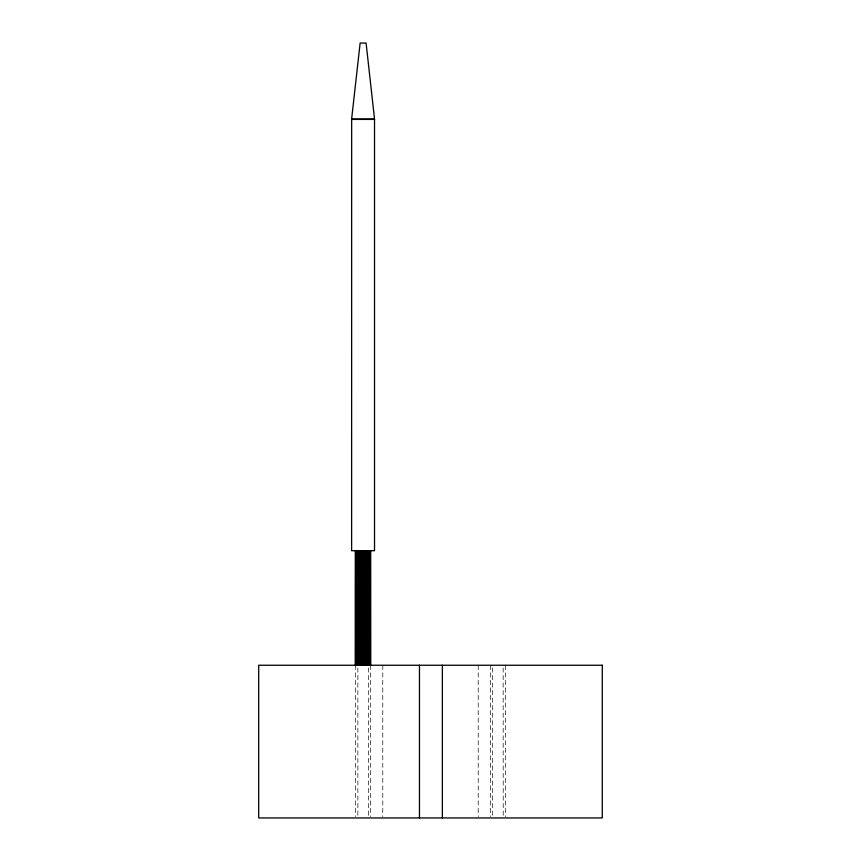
<?xml version="1.0" encoding="UTF-8"?>
<svg xmlns="http://www.w3.org/2000/svg" width="861" height="861" viewBox="0 0 861 861"><rect width="100%" height="100%" fill="white"/><g stroke="black" fill="none" stroke-linecap="round" stroke-linejoin="round"><path stroke-width="0.65" stroke-dasharray="4.3 3.23" d="M505.633 665.241L505.622 816.615M503.147 667.921L503.211 816.615M492.363 667.921L492.427 816.615M490.361 665.241L490.361 816.615M478.232 665.241L478.232 816.615M382.79 665.241L382.79 816.615M370.65 665.241L370.65 816.615M368.648 667.921L368.648 816.615M357.864 667.921L357.864 816.615M355.378 665.241L355.378 816.615"/><path stroke-width="1.29" d="M374.223 119.022L351.622 119.022L360.135 43.05L366.097 43.05L374.524 119.022L374.524 550.706L351.622 550.706L351.665 119.41L374.567 119.41L374.148 119.022M442.36 665.241L442.36 817.95M419.458 665.241L419.458 817.95M370.574 550.706L370.65 665.241M370.478 550.706L370.478 665.241M370.198 550.706L370.176 665.241M370.155 550.706L370.069 665.241M369.907 550.706L369.929 665.241M369.692 550.706L369.767 665.241M369.52 550.706L369.573 665.241M369.369 550.706L369.304 665.241M369.24 550.706L369.154 665.241M369.003 550.706L369.078 665.241M368.756 550.706L368.852 665.241M368.648 550.706L368.648 665.241M368.519 550.706L368.422 665.241M368.336 665.241L368.26 550.706L368.056 665.241M367.97 550.706L367.884 665.241M367.669 550.706L367.776 665.241M367.582 550.706L367.496 665.241M367.378 550.706L367.378 665.241M367.26 550.706L367.163 665.241M367.077 550.706L366.958 665.241M366.84 550.706L366.84 665.241M366.743 550.706L366.646 665.241M366.517 550.706L366.517 665.241M366.399 550.706L366.291 665.241M366.194 550.706L366.065 665.241M365.936 550.706L365.936 665.241M365.839 550.706L365.742 665.241M365.602 550.706L365.602 665.241M365.473 550.706L365.365 665.241M365.268 550.706L365.268 665.241M364.999 550.706L365.129 665.241M364.892 665.241L364.892 550.706L364.644 665.241M364.504 665.241L364.504 550.706L364.289 665.241M364.149 550.706L364.149 665.241M364.009 550.706L363.902 665.241M363.794 550.706L363.794 665.241M363.654 550.706L363.654 665.241M363.514 550.706L363.407 665.241M363.299 550.706L363.299 665.241M363.159 550.706L363.019 665.241L362.911 550.706M362.804 550.706L362.664 665.241M362.513 550.706L362.513 665.241M362.406 550.706L362.298 665.241M362.158 550.706L362.158 665.241M362.018 550.706L361.911 665.241M361.803 550.706L361.803 665.241M361.663 550.706L361.663 665.241M361.523 550.706L361.426 665.241M361.319 550.706L361.319 665.241M361.179 550.706L361.039 665.241M360.942 550.706L360.942 665.241M360.834 550.706L360.694 665.241M360.565 550.706L360.565 665.241M360.458 550.706L360.361 665.241M360.232 550.706L360.232 665.241M360.092 550.706L359.995 665.241M359.898 550.706L359.769 665.241M359.64 665.241L359.64 550.706L359.446 665.241M359.328 550.706L359.328 665.241M359.198 550.706L359.112 665.241M359.015 550.706L358.897 665.241M358.779 665.241L358.693 550.706L358.596 665.241M358.488 550.706L358.37 665.241M358.284 550.706L358.198 665.241M358.09 550.706L357.982 665.241M357.907 550.706L357.821 665.241M357.724 550.706L357.616 665.241L357.466 550.706M357.369 550.706L357.272 665.241M357.207 550.706L357.132 665.241M357.046 550.706L356.895 665.241M356.831 550.706L356.755 665.241M356.669 550.706L356.551 665.241M356.357 550.706L356.4 665.241M356.303 550.706L356.239 665.241M356.174 550.706L356.013 665.241M355.841 665.241L355.862 550.706L355.647 665.241M602.291 665.241L258.72 665.241L258.72 817.95L602.291 817.95L602.291 665.241M355.475 665.241L355.464 550.706L355.399 665.241"/></g></svg>
